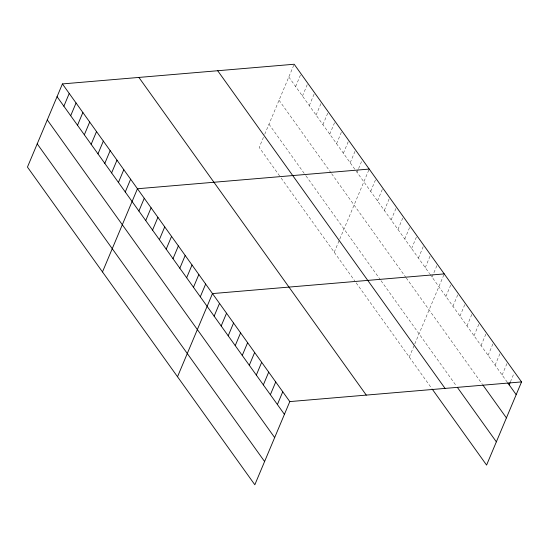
<?xml version="1.0" encoding="UTF-8"?>
<svg xmlns="http://www.w3.org/2000/svg" width="549" height="549" viewBox="0 0 549 549"><rect width="100%" height="100%" fill="white"/><g stroke="black" fill="none" stroke-linecap="round" stroke-linejoin="round"><path stroke-width="0.41" stroke-dasharray="2.75 2.06" d="M263.445 137.339L259.21 147.407L279.674 175.996M264.748 134.237L294.175 64.24M295.637 86.522L300.996 73.765M302.458 96.048L307.817 83.297M309.279 105.58L314.639 92.829M316.1 115.112L321.46 102.354M322.922 124.644L328.281 111.886M329.743 134.169L335.103 121.418M336.564 143.701L341.924 130.95M343.386 153.233L348.745 140.475M350.207 162.765L355.567 150.007M357.028 172.29L358.291 169.291M358.6 168.543L362.388 159.539M334.245 252.238L339.454 239.844M339.783 239.069L369.209 169.071M370.671 191.354L376.031 178.597M377.492 200.879L382.852 188.129M384.314 210.411L389.673 197.661M391.135 219.943L396.495 207.193M397.956 229.475L403.316 216.718M404.778 239L410.137 226.25M411.599 248.532L416.959 235.782M418.42 258.064L423.78 245.314M425.242 267.596L430.601 254.839M432.063 277.121L437.423 264.371M409.279 357.07L414.488 344.676M414.818 343.9L444.244 273.903M445.912 296.474L451.271 283.723M452.939 306.294L458.298 293.537M459.966 316.114L465.326 303.357M466.993 325.928L472.353 313.177M474.02 335.748L479.38 322.997M481.048 345.568L486.407 332.818M488.075 355.388L493.441 342.631M495.102 365.209L500.468 352.451M502.136 375.022L507.496 362.271M510.426 381.843L513.891 373.594M288.815 76.99L429.627 273.718M430.114 274.404L507.29 382.228M279.043 100.227L331.177 173.065M331.665 173.745L405.725 277.218M406.212 277.897L482.523 384.52M268.983 124.17L305.525 175.227M306.013 175.906L380.56 280.059M381.047 280.738L456.535 386.201M281.136 178.041L354.709 280.827M356.171 282.872L431.768 388.493"/><path stroke-width="0.82" d="M62.414 83.922L27.45 167.088L254.825 484.76L289.79 401.594L62.414 83.922L294.175 64.24L521.55 381.912L486.586 465.078L432.241 389.145M63.869 106.204L69.236 93.447M70.691 115.729L76.057 102.979M77.512 125.261L82.878 112.511M84.333 134.793L89.7 122.043M91.155 144.325L96.521 131.568M97.976 153.85L103.342 141.1M104.797 163.382L110.164 150.632M111.619 172.914L116.985 160.164M118.44 182.446L123.806 169.689M125.261 191.972L130.628 179.221M102.485 271.92L137.449 188.753L369.209 169.071M138.904 211.036L144.263 198.278M145.725 220.568L151.085 207.81M152.547 230.093L157.906 217.342M159.368 239.625L164.727 226.874M166.189 249.157L171.549 236.399M173.01 258.682L178.37 245.931M179.832 268.214L185.191 255.463M186.653 277.746L192.013 264.995M193.474 287.278L198.834 274.521M200.296 296.803L205.655 284.053M177.519 376.751L212.477 293.585L444.244 273.903M214.144 316.155L219.511 303.405M221.172 325.976L226.538 313.218M228.206 335.796L233.565 323.038M235.233 345.609L240.592 332.859M242.26 355.429L247.62 342.679M249.287 365.25L254.647 352.499M256.314 375.07L261.674 362.319M263.342 384.89L268.701 372.133M270.369 394.71L275.728 381.953M277.396 404.524L282.762 391.773M509.163 384.842L510.11 382.591M289.79 401.594L521.55 381.912M507.756 382.879L516.19 394.662M482.996 385.172L506.418 417.899M457.468 387.512L496.358 441.842M217.692 70.732L445.067 388.404M138.89 77.423L366.272 395.095M57.048 96.672L284.423 414.344M47.283 119.908L274.658 437.58M37.215 143.852L264.591 461.524"/></g></svg>
